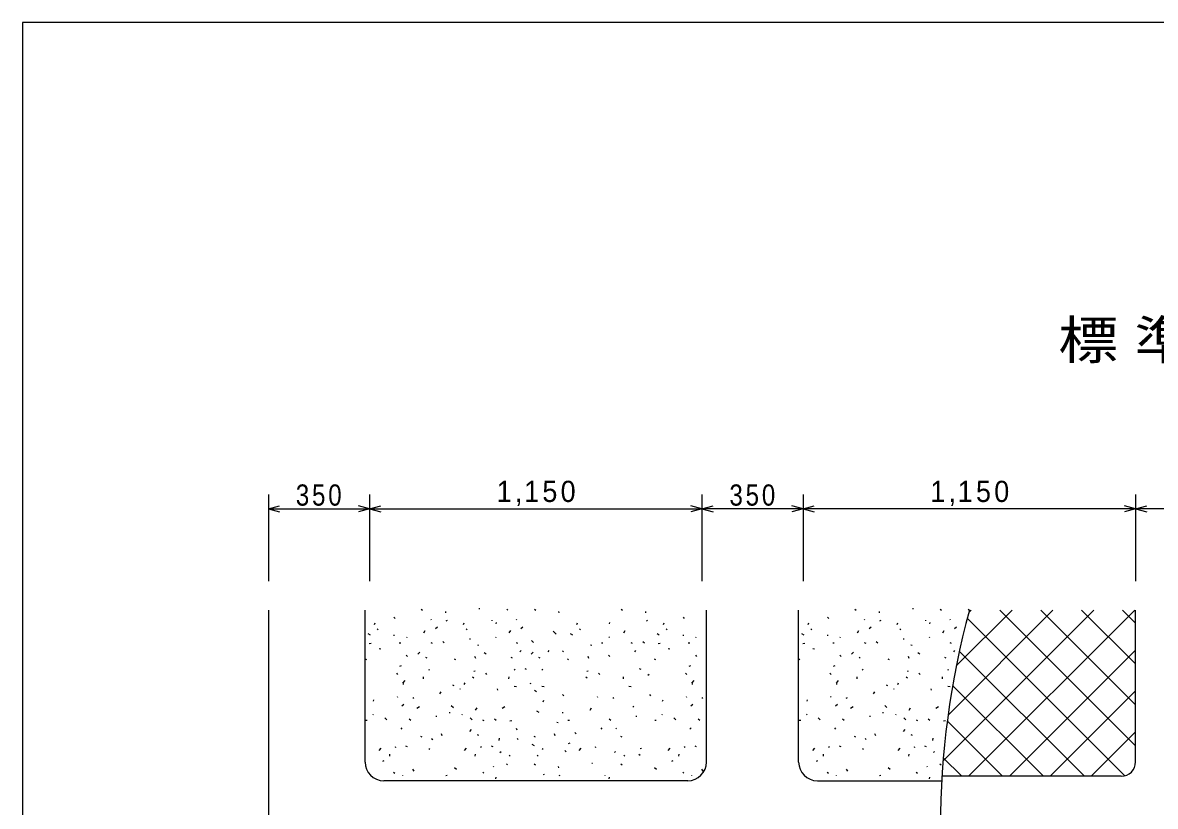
# Model space of a CAD drawing. Units: millimetres at full size, sheet at 1:20; details may follow other scales. Extents: x -7610 to 7610, y -5340 to 5340.
# Drawn here: x -7610 to -3692, y 2630 to 5340 of the extents above; entities that cross this region are included whole.
import ezdxf
from ezdxf.enums import TextEntityAlignment as Align

# ---------------------------------------------------------------- set-up
doc = ezdxf.new("R2010")
doc.units = ezdxf.units.MM
doc.header["$LTSCALE"] = 20
for name, color, linetype in [('0-0_枠', 5, 'Continuous'), ('0-1_菱形金網', 4, 'Continuous'), ('0-5_分割線', 7, 'Continuous'), ('0-6_寸法', 7, 'Continuous'), ('0-8_ハッチング', 3, 'Continuous'), ('0-F_表題', 3, 'Continuous'), ('3-0', 2, 'Continuous')]:
    doc.layers.add(name, color=color, linetype=linetype)
doc.styles.add('HGPｺﾞｼｯｸE', font='')
doc.styles.get('HGPｺﾞｼｯｸE').set_extended_font_data('HGPｺﾞｼｯｸE')

msp = doc.modelspace()

# ---------------------------------------------------------------- linework, layer by layer
at = {"layer": '0-0_枠'}
for p, q in [((-6760, 3308.63), (-6760, -2116.37)), ((-6425.6, 2783.03), (-6425.6, 3308.63)), ((-5244.4, 2783.03), (-5244.4, 3308.63)), ((-4925.6, 2783.03), (-4925.6, 3308.63)), ((-3760, 2783.63), (-3760, 3308.63)), ((-5309.4, 2718.03), (-6360.6, 2718.03)), ((-4860.6, 2718.03), (-4430.56, 2718.03)), ((-3810, 2733.63), (-4429.65, 2733.63))]:
    msp.add_line(p, q, dxfattribs=at)
for centre, radius, start, end in [((-6360.6, 2783.03), 65, 180, 270), ((-5309.4, 2783.03), 65, 270, 0), ((-4860.6, 2783.03), 65, 180, 270), ((-3810, 2783.63), 50, 270, 0)]:
    msp.add_arc(centre, radius, start, end, dxfattribs=at)
at = {"layer": '0-1_菱形金網'}
for p, q in [((-4425.87, 2787.03), (-3904.27, 3308.63)), ((-4408.72, 2945.6), (-4045.69, 3308.63)), ((-4380.33, 3115.42), (-4187.12, 3308.63)), ((-4337.85, 2733.63), (-3762.85, 3308.63)), ((-4335, 3302.16), (-4328.54, 3308.63)), ((-4229.41, 3308.63), (-3760, 2839.22)), ((-4087.98, 3308.63), (-3760, 2980.64)), ((-3946.56, 3308.63), (-3760, 3122.06)), ((-3805.14, 3308.63), (-3760, 3263.48)), ((-4342.53, 3280.33), (-3797.43, 2735.23)), ((-4369.79, 3166.16), (-3937.25, 2733.63)), ((-4196.43, 2733.63), (-3760, 3170.06)), ((-4392.89, 3047.84), (-4078.67, 2733.63)), ((-4055.01, 2733.63), (-3760, 3028.64)), ((-4411.46, 2924.99), (-4220.09, 2733.63)), ((-3913.59, 2733.63), (-3760, 2887.21)), ((-4425.04, 2797.16), (-4361.51, 2733.63))]:
    msp.add_line(p, q, dxfattribs=at)
at = {"layer": '0-5_分割線'}
msp.add_arc((-1572.5, 2558.63), 2862.5, 164.81071, 195.18929, dxfattribs=at)
at = {"layer": '0-6_寸法'}
for p, q in [((-6760, 3708.63), (-6760, 3408.63)), ((-6410, 3708.63), (-6410, 3408.63)), ((-5260, 3708.63), (-5260, 3408.63)), ((-4910, 3708.63), (-4910, 3408.63)), ((-3760, 3708.63), (-3760, 3408.63)), ((-6760, 3658.63), (-6721.36, 3668.98)), ((-6760, 3658.63), (-6410, 3658.63)), ((-6760, 3658.63), (-6721.36, 3648.27)), ((-6410, 3658.63), (-6448.64, 3668.98)), ((-6410, 3658.63), (-6448.64, 3648.27)), ((-6410, 3658.63), (-6371.36, 3668.98)), ((-6410, 3658.63), (-5260, 3658.63)), ((-6410, 3658.63), (-6371.36, 3648.27)), ((-5260, 3658.63), (-5298.64, 3668.98)), ((-5260, 3658.63), (-5298.64, 3648.27)), ((-5260, 3658.63), (-5221.36, 3668.98)), ((-5260, 3658.63), (-5221.36, 3648.27)), ((-4910, 3658.63), (-4948.64, 3668.98)), ((-4910, 3658.63), (-4948.64, 3648.27)), ((-4910, 3658.63), (-4871.36, 3668.98)), ((-4910, 3658.63), (-4871.36, 3648.27)), ((-3760, 3658.63), (-3798.64, 3668.98)), ((-3760, 3658.63), (-3798.64, 3648.27)), ((-3760, 3658.63), (-3721.36, 3668.98)), ((-3760, 3658.63), (-3721.36, 3648.27))]:
    msp.add_line(p, q, dxfattribs=at)
msp.add_lwpolyline([(-410, 3658.63), (-760, 3658.63), (-1910, 3658.63), (-2260, 3658.63), (-3410, 3658.63), (-3760, 3658.63), (-4910, 3658.63), (-5260, 3658.63)], dxfattribs=at)
at = {"layer": '0-8_ハッチング'}
for p, q in [((-6231.12, 3311.77), (-6226.72, 3308.63)), ((-6147.53, 3303.6), (-6146.9, 3298.57)), ((-6031.88, 3314.28), (-6028.73, 3314.28)), ((-5935.56, 3311.77), (-5931.16, 3308.63)), ((-5839.4, 3311.77), (-5835, 3308.63)), ((-5755.8, 3303.6), (-5755.18, 3298.57)), ((-5539.17, 3311.77), (-5534.77, 3308.63)), ((-5455.57, 3303.6), (-5454.94, 3298.57)), ((-4731.12, 3311.77), (-4726.72, 3308.63)), ((-4647.53, 3303.6), (-4646.9, 3298.57)), ((-4531.88, 3314.28), (-4528.73, 3314.28)), ((-4435.56, 3311.77), (-4431.16, 3308.63)), ((-4339.4, 3311.77), (-4335, 3308.63)), ((-6392.72, 3258.97), (-6390.2, 3264.63)), ((-6325.46, 3283.48), (-6321.69, 3279.71)), ((-6198.44, 3277.2), (-6197.18, 3274.69)), ((-6144.38, 3271.54), (-6140.61, 3273.43)), ((-6084.67, 3258.97), (-6082.16, 3264.63)), ((-5986.62, 3273.43), (-5986.62, 3271.54)), ((-5972.17, 3260.86), (-5970.28, 3265.89)), ((-5902.88, 3277.2), (-5901.62, 3274.69)), ((-5692.95, 3258.97), (-5690.44, 3264.63)), ((-5580.44, 3260.86), (-5578.56, 3265.89)), ((-5452.43, 3271.54), (-5448.66, 3273.43)), ((-5392.72, 3258.97), (-5390.2, 3264.63)), ((-5325.46, 3283.48), (-5321.69, 3279.71)), ((-4892.72, 3258.97), (-4890.2, 3264.63)), ((-4825.46, 3283.48), (-4821.69, 3279.71)), ((-4698.44, 3277.2), (-4697.18, 3274.69)), ((-4644.38, 3271.54), (-4640.61, 3273.43)), ((-4584.67, 3258.97), (-4582.16, 3264.63)), ((-4486.62, 3273.43), (-4486.62, 3271.54)), ((-4472.17, 3260.86), (-4470.28, 3265.89)), ((-4402.88, 3277.2), (-4401.62, 3274.69)), ((-6415.34, 3227.55), (-6407.8, 3223.15)), ((-6383.29, 3243.26), (-6380.15, 3240.12)), ((-6325.46, 3223.15), (-6325.46, 3219.37)), ((-6281.47, 3213.09), (-6280.21, 3215.6)), ((-6222.32, 3229.43), (-6217.29, 3237.6)), ((-6182.1, 3245.14), (-6175.18, 3250.8)), ((-6075.25, 3243.26), (-6072.1, 3240.12)), ((-5973.42, 3213.09), (-5972.17, 3215.6)), ((-5926.76, 3229.43), (-5921.73, 3237.6)), ((-5886.54, 3245.14), (-5879.62, 3250.8)), ((-5774.66, 3235.09), (-5764.6, 3225.66)), ((-5715.58, 3227.55), (-5708.04, 3223.15)), ((-5683.52, 3243.26), (-5680.38, 3240.12)), ((-5581.7, 3213.09), (-5580.44, 3215.6)), ((-5530.37, 3229.43), (-5525.34, 3237.6)), ((-5415.34, 3227.55), (-5407.8, 3223.15)), ((-5383.29, 3243.26), (-5380.15, 3240.12)), ((-5325.46, 3223.15), (-5325.46, 3219.37)), ((-5281.47, 3213.09), (-5280.21, 3215.6)), ((-4915.34, 3227.55), (-4907.8, 3223.15)), ((-4883.29, 3243.26), (-4880.15, 3240.12)), ((-4825.46, 3223.15), (-4825.46, 3219.37)), ((-4781.47, 3213.09), (-4780.21, 3215.6)), ((-4722.32, 3229.43), (-4717.29, 3237.6)), ((-4682.1, 3245.14), (-4675.18, 3250.8)), ((-4575.25, 3243.26), (-4572.1, 3240.12)), ((-4473.42, 3213.09), (-4472.17, 3215.6)), ((-4426.76, 3229.43), (-4421.73, 3237.6)), ((-4386.54, 3245.14), (-4379.62, 3250.8)), ((-6411.57, 3192.35), (-6404.66, 3194.23)), ((-6377, 3176.01), (-6370.72, 3174.75)), ((-6307.24, 3195.49), (-6302.21, 3194.86)), ((-6198.44, 3196.75), (-6193.41, 3194.23)), ((-6156.96, 3199.89), (-6151.3, 3194.86)), ((-6063.93, 3209.32), (-6060.79, 3209.32)), ((-6036.91, 3187.95), (-6032.51, 3187.32)), ((-5902.88, 3196.75), (-5897.85, 3194.23)), ((-5849.46, 3203.03), (-5842.54, 3196.12)), ((-5645.18, 3187.95), (-5640.78, 3187.32)), ((-5607.47, 3195.49), (-5602.44, 3194.86)), ((-5506.48, 3196.75), (-5501.45, 3194.23)), ((-5465, 3199.89), (-5459.34, 3194.86)), ((-5411.57, 3192.35), (-5404.66, 3194.23)), ((-5377, 3176.01), (-5370.72, 3174.75)), ((-5307.24, 3195.49), (-5302.21, 3194.86)), ((-4911.57, 3192.35), (-4904.66, 3194.23)), ((-4877, 3176.01), (-4870.72, 3174.75)), ((-4807.24, 3195.49), (-4802.21, 3194.86)), ((-4698.44, 3196.75), (-4693.41, 3194.23)), ((-4656.96, 3199.89), (-4651.3, 3194.86)), ((-4563.93, 3209.32), (-4560.79, 3209.32)), ((-4536.91, 3187.95), (-4532.51, 3187.32)), ((-4402.88, 3196.75), (-4397.85, 3194.23)), ((-6425.4, 3139.55), (-6421, 3137.67)), ((-6282.72, 3152.75), (-6278.95, 3148.35)), ((-6242.44, 3155.89), (-6236.15, 3162.81)), ((-6216.67, 3145.21), (-6212.27, 3143.32)), ((-6117.36, 3139.55), (-6112.96, 3137.67)), ((-6046.33, 3149.61), (-6043.82, 3142.69)), ((-6013.65, 3161.55), (-6006.74, 3157.15)), ((-5921.1, 3145.21), (-5916.7, 3143.32)), ((-5885.91, 3168.46), (-5889.68, 3164.06)), ((-5850.71, 3155.89), (-5844.43, 3162.81)), ((-5824.94, 3145.21), (-5820.54, 3143.32)), ((-5789.75, 3168.46), (-5793.52, 3164.06)), ((-5741.98, 3167.21), (-5739.46, 3165.32)), ((-5725.64, 3139.55), (-5721.24, 3137.67)), ((-5654.61, 3149.61), (-5652.1, 3142.69)), ((-5582.96, 3152.75), (-5579.19, 3148.35)), ((-5489.51, 3168.46), (-5493.28, 3164.06)), ((-5425.4, 3139.55), (-5421, 3137.67)), ((-5282.72, 3152.75), (-5278.95, 3148.35)), ((-4925.4, 3139.55), (-4921, 3137.67)), ((-4782.72, 3152.75), (-4778.95, 3148.35)), ((-4742.44, 3155.89), (-4736.15, 3162.81)), ((-4716.67, 3145.21), (-4712.27, 3143.32)), ((-4617.36, 3139.55), (-4612.96, 3137.67)), ((-4546.33, 3149.61), (-4543.82, 3142.69)), ((-4513.65, 3161.55), (-4506.74, 3157.15)), ((-4421.1, 3145.21), (-4416.7, 3143.32)), ((-4385.91, 3168.46), (-4389.68, 3164.06)), ((-6304.72, 3115.04), (-6299.07, 3116.29)), ((-6205.35, 3103.72), (-6203.47, 3100.58)), ((-6049.48, 3096.81), (-6045.08, 3098.7)), ((-5909.79, 3103.72), (-5907.91, 3100.58)), ((-5873.34, 3106.24), (-5867.68, 3104.35)), ((-5813.63, 3103.72), (-5811.74, 3100.58)), ((-5657.75, 3096.81), (-5653.35, 3098.7)), ((-5476.94, 3106.24), (-5471.28, 3104.35)), ((-5304.72, 3115.04), (-5299.07, 3116.29)), ((-4804.72, 3115.04), (-4799.07, 3116.29)), ((-4705.35, 3103.72), (-4703.47, 3100.58)), ((-4549.48, 3096.81), (-4545.08, 3098.7)), ((-4409.79, 3103.72), (-4407.91, 3100.58)), ((-6317.29, 3090.53), (-6312.89, 3086.13)), ((-6294.67, 3055.96), (-6287.12, 3064.76)), ((-6223.58, 3071.04), (-6222.95, 3077.95)), ((-6082.79, 3051.56), (-6079.65, 3056.58)), ((-6053.88, 3077.95), (-6048.85, 3074.18)), ((-6009.25, 3090.53), (-6004.85, 3086.13)), ((-5928.02, 3071.04), (-5927.39, 3077.95)), ((-5662.15, 3077.95), (-5657.13, 3074.18)), ((-5617.53, 3090.53), (-5613.13, 3086.13)), ((-5531.62, 3071.04), (-5530.99, 3077.95)), ((-5446.77, 3083.61), (-5442.37, 3086.75)), ((-5317.29, 3090.53), (-5312.89, 3086.13)), ((-5294.67, 3055.96), (-5287.12, 3064.76)), ((-4817.29, 3090.53), (-4812.89, 3086.13)), ((-4794.67, 3055.96), (-4787.12, 3064.76)), ((-4723.58, 3071.04), (-4722.95, 3077.95)), ((-4582.79, 3051.56), (-4579.65, 3056.58)), ((-4553.88, 3077.95), (-4548.85, 3074.18)), ((-4509.25, 3090.53), (-4504.85, 3086.13)), ((-4428.02, 3071.04), (-4427.39, 3077.95)), ((-6294.05, 3055.01), (-6294.05, 3051.23)), ((-6167.08, 3018.55), (-6162.06, 3025.46)), ((-6123.09, 3049.98), (-6118.06, 3048.09)), ((-6097.32, 3036.78), (-6096.06, 3034.89)), ((-5968.32, 3036.15), (-5967.69, 3031.12)), ((-5909.86, 3044.95), (-5901.69, 3044.32)), ((-5853.85, 3054.52), (-5851.34, 3055.96)), ((-5839.47, 3031.75), (-5832.56, 3026.72)), ((-5813.7, 3044.95), (-5805.53, 3044.32)), ((-5513.47, 3044.95), (-5505.3, 3044.32)), ((-5294.05, 3055.01), (-5294.05, 3051.23)), ((-4794.05, 3055.01), (-4794.05, 3051.23)), ((-4667.08, 3018.55), (-4662.06, 3025.46)), ((-4623.09, 3049.98), (-4618.06, 3048.09)), ((-4597.32, 3036.78), (-4596.06, 3034.89)), ((-4468.32, 3036.15), (-4467.69, 3031.12)), ((-4409.86, 3044.95), (-4401.69, 3044.32)), ((-6396.56, 2993.41), (-6394.67, 2998.44)), ((-6314.79, 3009.75), (-6313.53, 3007.24)), ((-6298.45, 2977.7), (-6291.53, 2983.35)), ((-6260.73, 3004.09), (-6256.96, 3005.98)), ((-6127.49, 2978.95), (-6119.94, 2972.04)), ((-5809.3, 2991.52), (-5806.79, 2997.18)), ((-5742.05, 3016.04), (-5738.28, 3012.26)), ((-5622.83, 3009.75), (-5621.57, 3007.24)), ((-5568.78, 3004.09), (-5565.01, 3005.98)), ((-5441.81, 3016.04), (-5438.04, 3012.26)), ((-5396.56, 2993.41), (-5394.67, 2998.44)), ((-5314.79, 3009.75), (-5313.53, 3007.24)), ((-5298.45, 2977.7), (-5291.53, 2983.35)), ((-5260.73, 3004.09), (-5256.96, 3005.98)), ((-4896.56, 2993.41), (-4894.67, 2998.44)), ((-4814.79, 3009.75), (-4813.53, 3007.24)), ((-4798.45, 2977.7), (-4791.53, 2983.35)), ((-4760.73, 3004.09), (-4756.96, 3005.98)), ((-4627.49, 2978.95), (-4619.94, 2972.04)), ((-6397.82, 2945.64), (-6396.56, 2948.15)), ((-6246.28, 2969.52), (-6237.48, 2974.55)), ((-6180.28, 2941.87), (-6177.14, 2941.87)), ((-6133.77, 2955.7), (-6133.77, 2951.93)), ((-6089.77, 2945.64), (-6088.52, 2948.15)), ((-6043.11, 2961.98), (-6038.08, 2970.15)), ((-5950.72, 2969.52), (-5941.92, 2974.55)), ((-5831.93, 2960.1), (-5824.39, 2955.7)), ((-5742.05, 2955.7), (-5742.05, 2951.93)), ((-5646.72, 2961.98), (-5641.69, 2970.15)), ((-5499.64, 2975.81), (-5496.5, 2972.67)), ((-5488.33, 2941.87), (-5485.18, 2941.87)), ((-5397.82, 2945.64), (-5396.56, 2948.15)), ((-4897.82, 2945.64), (-4896.56, 2948.15)), ((-4746.28, 2969.52), (-4737.48, 2974.55)), ((-4680.28, 2941.87), (-4677.14, 2941.87)), ((-4633.77, 2955.7), (-4633.77, 2951.93)), ((-4589.77, 2945.64), (-4588.52, 2948.15)), ((-4543.11, 2961.98), (-4538.08, 2970.15)), ((-4450.72, 2969.52), (-4441.92, 2974.55)), ((-6423.59, 2928.04), (-6418.56, 2927.41)), ((-6357.53, 2935.58), (-6350.62, 2928.67)), ((-6297.82, 2901.01), (-6301.59, 2896.61)), ((-6273.31, 2932.44), (-6267.65, 2927.41)), ((-6061.97, 2935.58), (-6055.05, 2928.67)), ((-6019.23, 2929.3), (-6014.2, 2926.78)), ((-5977.74, 2932.44), (-5972.09, 2927.41)), ((-5924.32, 2924.9), (-5917.41, 2926.78)), ((-5902.95, 2899.76), (-5900.43, 2894.73)), ((-5761.53, 2920.5), (-5757.13, 2919.87)), ((-5723.82, 2928.04), (-5718.79, 2927.41)), ((-5605.86, 2901.01), (-5609.63, 2896.61)), ((-5581.35, 2932.44), (-5575.69, 2927.41)), ((-5558.09, 2899.76), (-5555.58, 2897.87)), ((-5423.59, 2928.04), (-5418.56, 2927.41)), ((-5357.53, 2935.58), (-5350.62, 2928.67)), ((-5297.82, 2901.01), (-5301.59, 2896.61)), ((-5273.31, 2932.44), (-5267.65, 2927.41)), ((-4923.59, 2928.04), (-4918.56, 2927.41)), ((-4857.53, 2935.58), (-4850.62, 2928.67)), ((-4797.82, 2901.01), (-4801.59, 2896.61)), ((-4773.31, 2932.44), (-4767.65, 2927.41)), ((-4561.97, 2935.58), (-4555.05, 2928.67)), ((-4519.23, 2929.3), (-4514.2, 2926.78)), ((-4477.74, 2932.44), (-4472.09, 2927.41)), ((-4424.32, 2924.9), (-4417.41, 2926.78)), ((-6233.71, 2872.1), (-6229.31, 2870.22)), ((-6195.37, 2863.93), (-6191.6, 2861.42)), ((-6162.68, 2882.16), (-6160.17, 2875.24)), ((-6063.22, 2888.44), (-6056.94, 2895.36)), ((-6037.45, 2877.76), (-6033.06, 2875.87)), ((-5961.4, 2857.65), (-5960.77, 2865.19)), ((-5899.81, 2863.93), (-5896.03, 2861.42)), ((-5841.99, 2872.1), (-5837.59, 2870.22)), ((-5770.96, 2882.16), (-5768.45, 2875.24)), ((-5699.31, 2885.3), (-5695.54, 2880.9)), ((-5541.75, 2872.1), (-5537.35, 2870.22)), ((-4733.71, 2872.1), (-4729.31, 2870.22)), ((-4695.37, 2863.93), (-4691.6, 2861.42)), ((-4662.68, 2882.16), (-4660.17, 2875.24)), ((-4563.22, 2888.44), (-4556.94, 2895.36)), ((-4537.45, 2877.76), (-4533.06, 2875.87)), ((-4461.4, 2857.65), (-4460.77, 2865.19)), ((-6377.01, 2823.08), (-6370.1, 2831.25)), ((-6321.7, 2836.28), (-6319.82, 2833.13)), ((-6285.25, 2838.79), (-6279.59, 2836.9)), ((-6203.54, 2826.22), (-6201.02, 2829.36)), ((-6081.45, 2823.08), (-6074.54, 2831.25)), ((-6026.14, 2836.28), (-6024.26, 2833.13)), ((-5989.69, 2838.79), (-5984.03, 2836.9)), ((-5848.9, 2844.45), (-5840.1, 2840.68)), ((-5811.82, 2826.22), (-5809.3, 2829.36)), ((-5733.88, 2823.08), (-5729.48, 2818.68)), ((-5721.31, 2847.59), (-5715.65, 2848.85)), ((-5685.06, 2823.08), (-5678.14, 2831.25)), ((-5629.75, 2836.28), (-5627.86, 2833.13)), ((-5473.87, 2829.36), (-5469.47, 2831.25)), ((-5377.01, 2823.08), (-5370.1, 2831.25)), ((-5321.7, 2836.28), (-5319.82, 2833.13)), ((-5285.25, 2838.79), (-5279.59, 2836.9)), ((-4877.01, 2823.08), (-4870.1, 2831.25)), ((-4821.7, 2836.28), (-4819.82, 2833.13)), ((-4785.25, 2838.79), (-4779.59, 2836.9)), ((-4703.54, 2826.22), (-4701.02, 2829.36)), ((-4581.45, 2823.08), (-4574.54, 2831.25)), ((-4526.14, 2836.28), (-4524.26, 2833.13)), ((-4489.69, 2838.79), (-4484.03, 2836.9)), ((-6363.81, 2785.99), (-6359.41, 2788.51)), ((-6339.93, 2803.59), (-6339.3, 2810.51)), ((-6044.37, 2803.59), (-6043.74, 2810.51)), ((-5959.52, 2816.16), (-5955.12, 2819.31)), ((-5926.83, 2806.73), (-5923.06, 2804.22)), ((-5830.67, 2806.73), (-5826.9, 2804.22)), ((-5563.12, 2816.16), (-5558.72, 2819.31)), ((-5530.44, 2806.73), (-5526.67, 2804.22)), ((-5478.27, 2810.51), (-5473.24, 2806.73)), ((-5363.81, 2785.99), (-5359.41, 2788.51)), ((-5339.93, 2803.59), (-5339.3, 2810.51)), ((-4863.81, 2785.99), (-4859.41, 2788.51)), ((-4839.93, 2803.59), (-4839.3, 2810.51)), ((-4544.37, 2803.59), (-4543.74, 2810.51)), ((-4459.52, 2816.16), (-4455.12, 2819.31)), ((-6326.59, 2747.95), (-6322.81, 2744.18)), ((-6261.16, 2758.01), (-6256.76, 2751.09)), ((-6115.96, 2763.67), (-6109.05, 2758.64)), ((-6018.54, 2747.95), (-6014.77, 2744.18)), ((-5982.09, 2768.69), (-5980.83, 2766.81)), ((-5936.68, 2776.24), (-5932.28, 2773.09)), ((-5840.52, 2776.24), (-5836.12, 2773.09)), ((-5756.93, 2768.06), (-5756.3, 2763.04)), ((-5641.28, 2778.75), (-5638.13, 2778.75)), ((-5540.29, 2776.24), (-5535.89, 2773.09)), ((-5424.01, 2763.67), (-5417.09, 2758.64)), ((-5326.59, 2747.95), (-5322.81, 2744.18)), ((-5261.16, 2758.01), (-5256.76, 2751.09)), ((-4826.59, 2747.95), (-4822.81, 2744.18)), ((-4761.16, 2758.01), (-4756.76, 2751.09)), ((-4615.96, 2763.67), (-4609.05, 2758.64)), ((-4518.54, 2747.95), (-4514.77, 2744.18)), ((-4482.09, 2768.69), (-4480.83, 2766.81)), ((-4436.68, 2776.24), (-4432.28, 2773.09)), ((-6295.79, 2737.9), (-6295.79, 2736.01)), ((-6145.51, 2736.01), (-6141.73, 2737.9)), ((-5973.29, 2725.32), (-5971.4, 2730.35)), ((-5807.84, 2741.67), (-5806.58, 2739.15)), ((-5753.78, 2736.01), (-5750.01, 2737.9)), ((-5596.02, 2737.9), (-5596.02, 2736.01)), ((-5581.57, 2725.32), (-5579.68, 2730.35)), ((-5295.79, 2737.9), (-5295.79, 2736.01)), ((-4795.79, 2737.9), (-4795.79, 2736.01)), ((-4645.51, 2736.01), (-4641.73, 2737.9)), ((-4473.29, 2725.32), (-4471.4, 2730.35))]:
    msp.add_line(p, q, dxfattribs=at)
at = {"layer": '3-0', "color": 1}
msp.add_line((7610, 5340), (-7610, 5340), dxfattribs=at)
msp.add_lwpolyline([(-7610, 5340), (-7610, -5340), (7610, -5340), (7610, 5340)], dxfattribs=at)

# ---------------------------------------------------------------- texts
at = {"layer": '0-6_寸法', "color": 3, "char_height": 73.31, "attachment_point": 7, "style": 'HGPｺﾞｼｯｸE'}
for s, insert in [('\\T1.21;\\W0.85;350', (-6665, 3668.63)), ('\\T1.22;\\W0.95;1,150', (-5970, 3668.63)), ('\\T1.21;\\W0.85;350', (-5165, 3668.63)), ('\\T1.22;\\W0.95;1,150', (-4470, 3668.63))]:
    msp.add_mtext(s, dxfattribs=dict(at, insert=insert))
at = {"layer": '0-F_表題', "color": 6, "style": 'HGPｺﾞｼｯｸE', "width": 1.15}
msp.add_text('標 準 展 開 図', height=132, dxfattribs=at).set_placement((-4027.5, 4137.17), align=Align.BOTTOM_LEFT)

doc.saveas('drawing.dxf')
